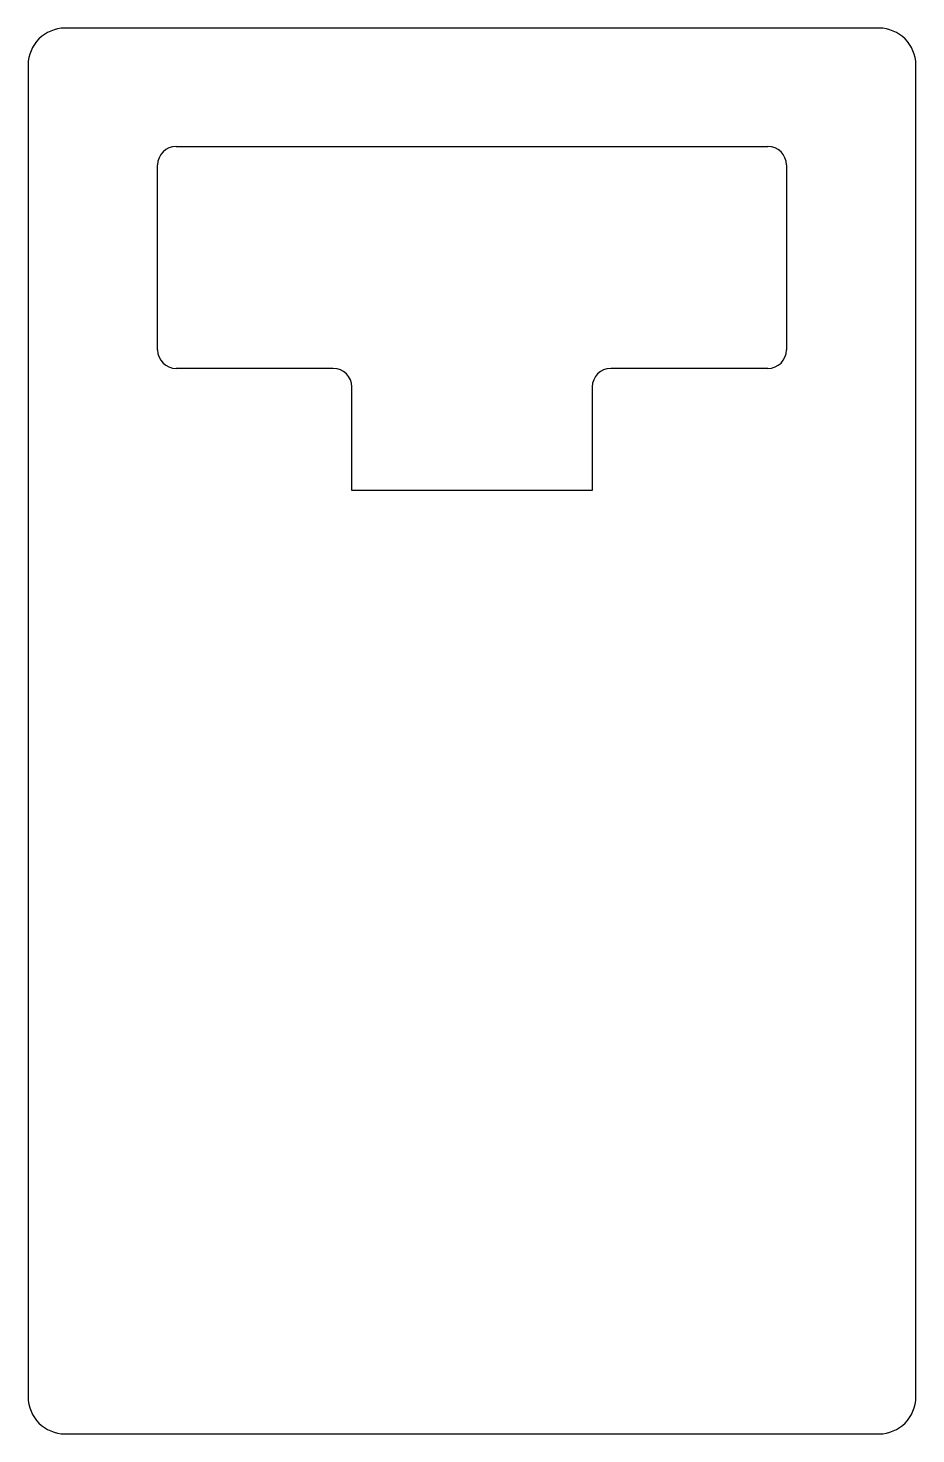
# Model space of a CAD drawing. Extents: x 2 to 26, y 2.3 to 40.3.
import ezdxf

# ---------------------------------------------------------------- set-up
doc = ezdxf.new("R2010")
doc.units = 0
doc.layers.get('0').update_dxf_attribs({"linetype": 'CONTINUOUS'})

msp = doc.modelspace()

# ---------------------------------------------------------------- linework, layer by layer
for p, q in [((25.03, 40.292), (3.03, 40.292)), ((2.03, 39.292), (2.03, 3.292)), ((26.03, 3.292), (26.03, 39.292)), ((6.03, 37.092), (22.03, 37.092)), ((5.53, 31.592), (5.53, 36.592)), ((22.53, 36.592), (22.53, 31.592)), ((10.28, 31.092), (6.03, 31.092)), ((22.03, 31.092), (17.78, 31.092)), ((10.78, 27.792), (10.78, 30.592)), ((17.28, 30.592), (17.28, 27.792)), ((17.28, 27.792), (10.78, 27.792)), ((3.03, 2.292), (25.03, 2.292))]:
    msp.add_line(p, q)
for centre, radius, start, end in [((3.03, 39.292), 1, 90, 180), ((25.03, 39.292), 1, 360, 90), ((6.03, 36.592), 0.5, 90, 180), ((22.03, 36.592), 0.5, 0, 90), ((6.03, 31.592), 0.5, 180, 270), ((22.03, 31.592), 0.5, 270, 360), ((10.28, 30.592), 0.5, 0, 90), ((17.78, 30.592), 0.5, 90, 180), ((3.03, 3.292), 1, 180, 270), ((25.03, 3.292), 1, 270, 0)]:
    msp.add_arc(centre, radius, start, end)

doc.saveas('drawing.dxf')
